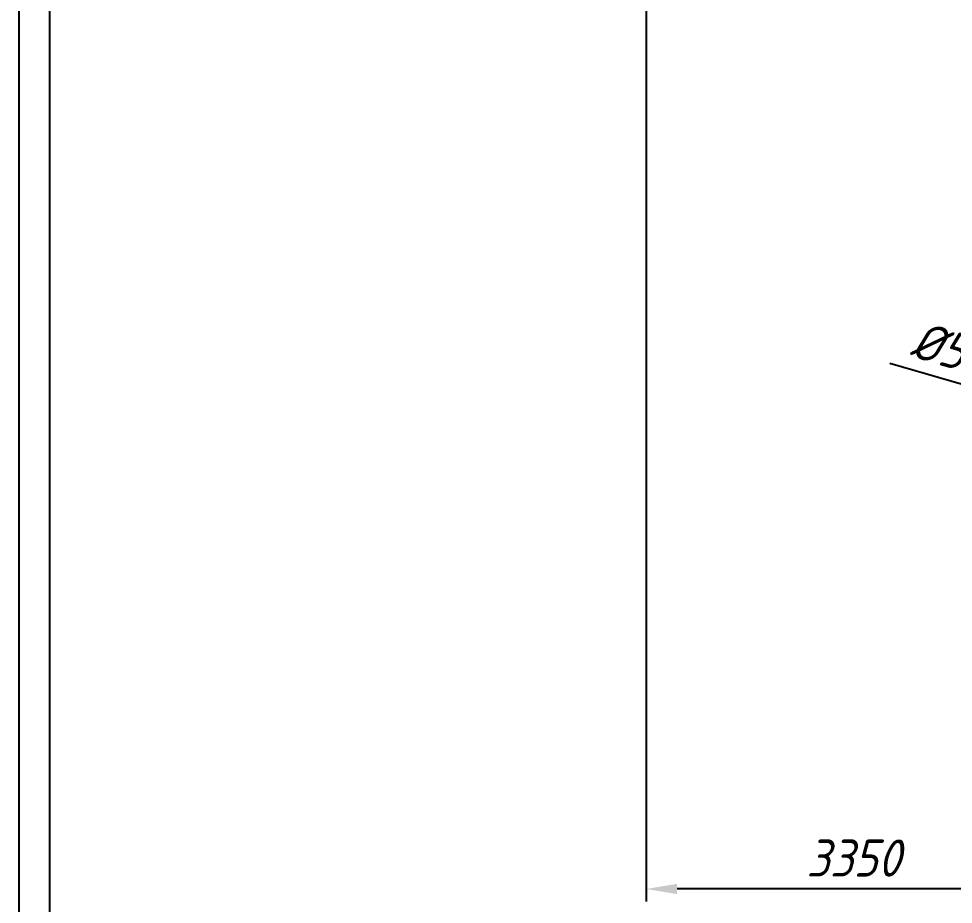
# Model space of a CAD drawing. Header units: inches. Extents: x -350577 to -266477, y -437959 to -377535.
# Drawn here: x -350577 to -343023, y -425687 to -418529 of the extents above; entities that cross this region are included whole.
import ezdxf

# ---------------------------------------------------------------- set-up
doc = ezdxf.new("R2010")
doc.units = ezdxf.units.IN
doc.header["$MEASUREMENT"] = 0
doc.layers.add('ORGINAL (itatec)', color=3, linetype='Continuous', lineweight=9)
doc.styles.add('Geniso', font='geniso.shx', dxfattribs={"oblique": 15})
doc.dimstyles.new('scale 1b100', dxfattribs={"dimscale": 100, "dimtxt": 3, "dimasz": 2.5, "dimexe": 1, "dimexo": 1, "dimgap": 1, "dimtad": 1, "dimdec": 0, "dimzin": 0, "dimdsep": 46, "dimtxsty": 'Geniso', "dimcen": 0, "dimclrd": 1, "dimclre": 1, "dimclrt": 7, "dimadec": 0, "dimazin": 0, "dimtfac": 1, "dimtdec": 0, "dimtmove": 0, "dimatfit": 3, "dimfxl": 0.75, "dimtolj": 1, "dimtzin": 0, "dimarcsym": 0})

# ---------------------------------------------------------------- blocks, each defined once
blk = doc.blocks.new('*D38')
at = {"layer": 'Defpoints', "color": 0, "transparency": 16777216}
for p in [(-345505.2, -416935.9), (-342155.6, -423735.9), (-345505.2, -425563.4)]:
    blk.add_point(p, dxfattribs=at)
at = {"layer": 'ORGINAL (itatec)', "color": 1, "lineweight": -2, "transparency": 16777216}
for p, q in [((-345505.2, -417035.9), (-345505.2, -425663.4)), ((-342155.6, -423835.9), (-342155.6, -425663.4)), ((-342405.6, -425563.4), (-345255.2, -425563.4))]:
    blk.add_line(p, q, dxfattribs=at)
at = {"layer": 'ORGINAL (itatec)', "color": 1, "transparency": 16777216}
for points in [[(-345255.2, -425521.7), (-345255.2, -425605), (-345505.2, -425563.4)], [(-342405.6, -425521.7), (-342405.6, -425605), (-342155.6, -425563.4)]]:
    blk.add_solid(points, dxfattribs=at)
at = {"layer": 'ORGINAL (itatec)', "color": 7, "transparency": 16777216, "insert": (-343830.4, -425313.4), "char_height": 300, "attachment_point": 5, "style": 'Geniso'}
blk.add_mtext('\\A1;3350', dxfattribs=at)
blk = doc.blocks.new('*D73')
at = {"layer": 'Defpoints', "color": 0, "transparency": 16777216}
for p in [(-341898.4, -421293.4), (-341360.8, -421450.2), (-342032.6, -421753.6)]:
    blk.add_point(p, dxfattribs=at)
at = {"layer": 'ORGINAL (itatec)', "color": 1, "lineweight": -2, "transparency": 16777216}
for p, q in [((-342272.6, -421683.6), (-343536.4, -421315.1)), ((-341926.4, -421389.4), (-342060.6, -421849.6)), ((-341388.8, -421546.2), (-341522.9, -422006.4)), ((-341495, -421910.4), (-342032.6, -421753.6)), ((-341254.9, -421980.3), (-341014.9, -422050.3))]:
    blk.add_line(p, q, dxfattribs=at)
at = {"layer": 'ORGINAL (itatec)', "color": 1, "transparency": 16777216}
for points in [[(-342260.9, -421643.6), (-342284.2, -421723.6), (-342032.6, -421753.6)], [(-341243.3, -421940.3), (-341266.6, -422020.3), (-341495, -421910.4)]]:
    blk.add_solid(points, dxfattribs=at)
at = {"layer": 'ORGINAL (itatec)', "color": 7, "transparency": 16777216, "insert": (-342954.5, -421224.3), "char_height": 300, "attachment_point": 5, "rotation": 343.7438, "style": 'Geniso'}
blk.add_mtext('\\A1;%%C560', dxfattribs=at)

msp = doc.modelspace()

# ---------------------------------------------------------------- linework, layer by layer
for points in [[(-350576.7, -436934.7), (-266476.7, -436934.7), (-266476.7, -377534.7), (-350576.7, -377534.7)], [(-350326.7, -436684.7), (-266726.7, -436684.7), (-266726.7, -377784.7), (-350326.7, -377784.7)]]:
    msp.add_lwpolyline(points, close=True)

# ---------------------------------------------------------------- dimensions: what is measured, and where the dimension line sits
at = {"layer": 'ORGINAL (itatec)'}
dim = msp.add_linear_dim(base=(-345505.2, -425563.4), p1=(-342155.6, -423735.9), p2=(-345505.2, -416935.9), dimstyle='scale 1b100', dxfattribs=at)
dim.commit()
dim.dimension.update_dxf_attribs({"geometry": '*D38', "text_midpoint": (-343830.4, -425313.4)})
dim = msp.add_aligned_dim(p1=(-341360.8, -421450.2), p2=(-341898.4, -421293.4), distance=479.3, text='%%C<>', dimstyle='scale 1b100', dxfattribs=at)
dim.commit()
dim.dimension.update_dxf_attribs({"geometry": '*D73', "text_midpoint": (-342954.5, -421224.3)})

doc.saveas('drawing.dxf')
